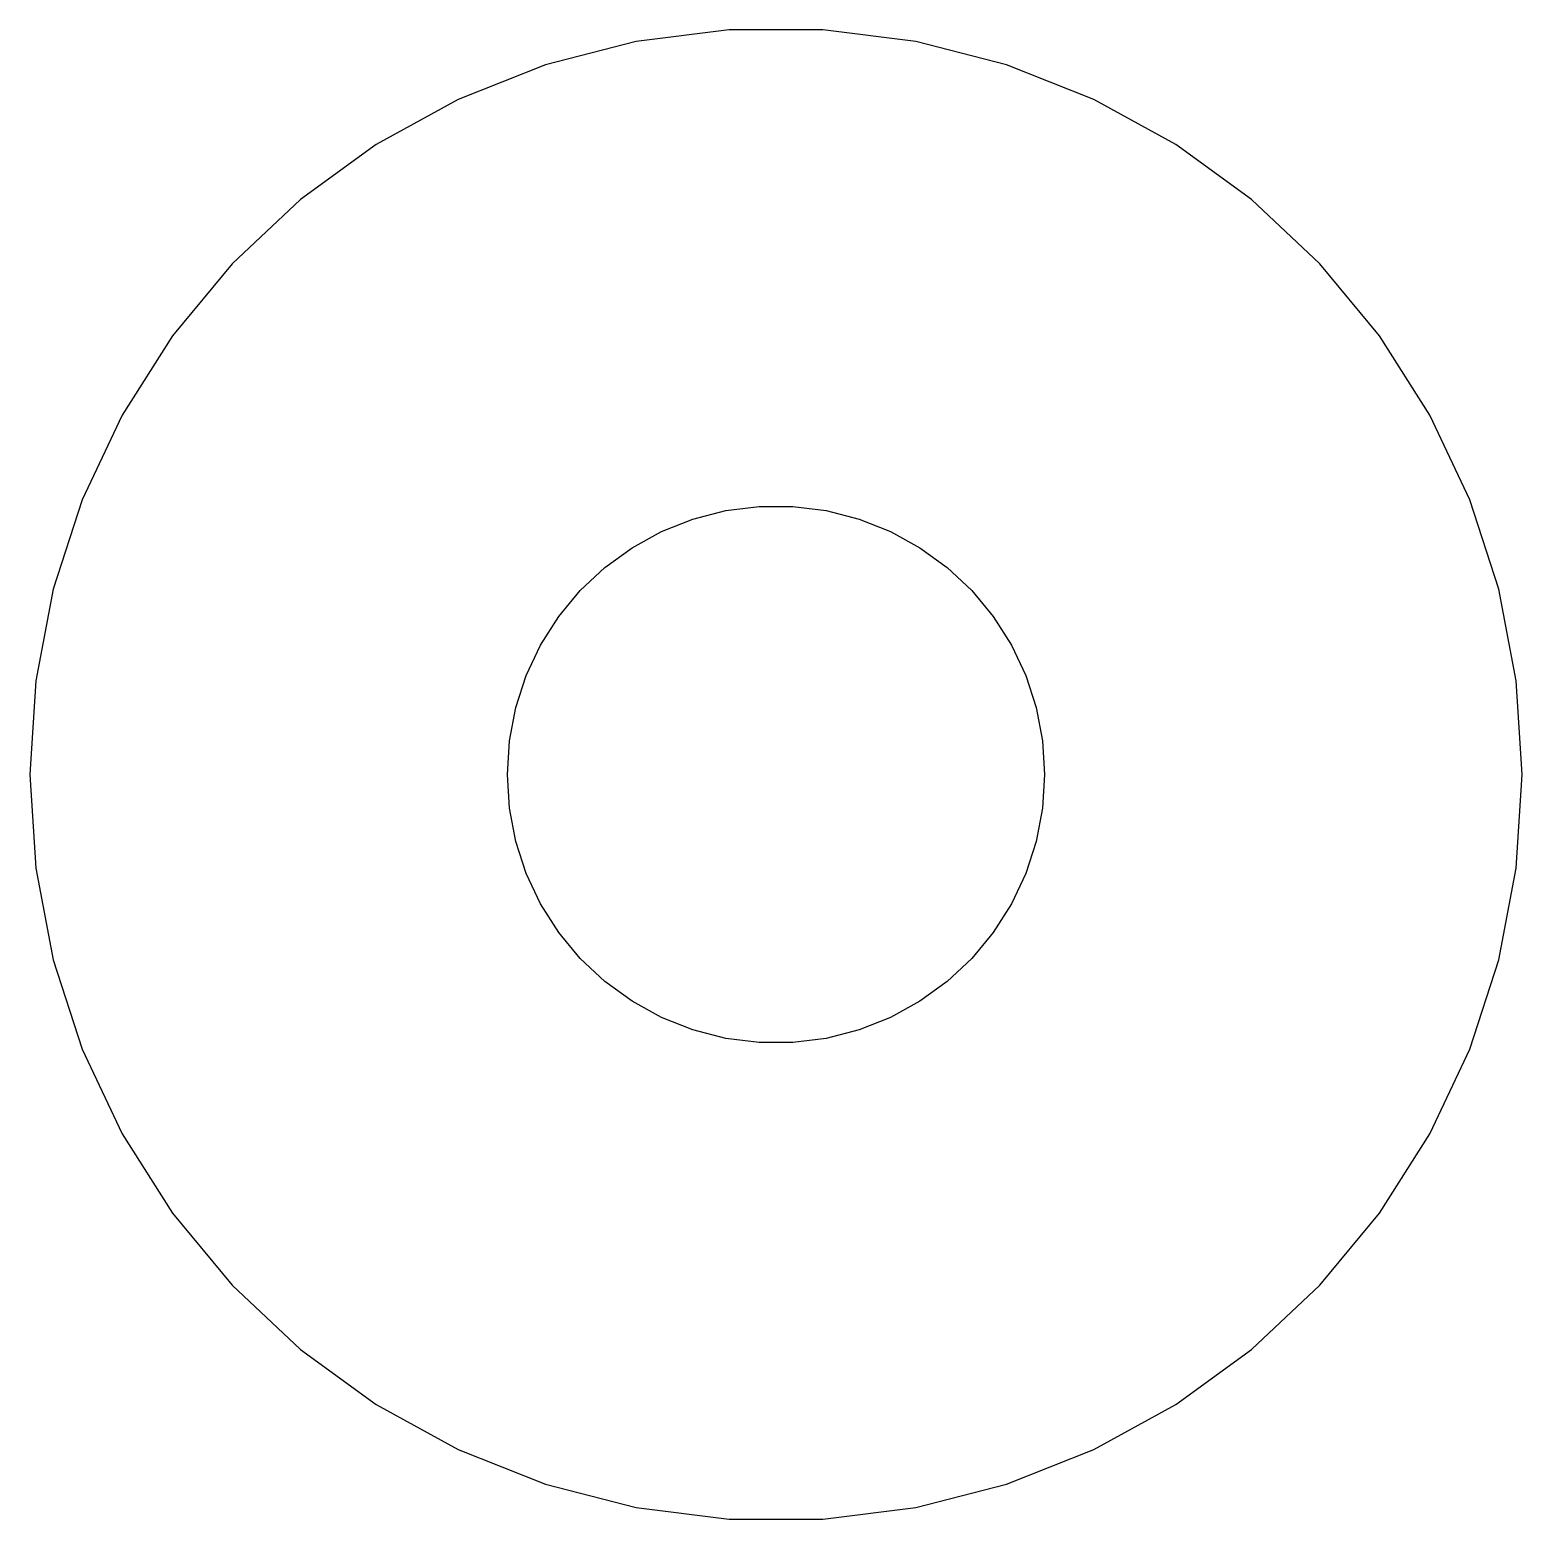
# Model space of a CAD drawing. Header units: metres. Extents: x -5 to 5, y 105 to 223.
# Drawn here: x -5 to 5, y 105.01 to 114.99 of the extents above.
import ezdxf

# ---------------------------------------------------------------- set-up
doc = ezdxf.new("R2010")
doc.units = ezdxf.units.M

msp = doc.modelspace()

# ---------------------------------------------------------------- linework, layer by layer
for p, q in [((-0.936905, 114.911), (-1.54507, 114.755)), ((-0.31395, 114.99), (-0.936905, 114.911)), ((0.31395, 114.99), (-0.31395, 114.99)), ((0.936905, 114.911), (0.31395, 114.99)), ((1.54507, 114.755), (0.936905, 114.911)), ((-1.54507, 114.755), (-2.12889, 114.524)), ((2.12889, 114.524), (1.54507, 114.755)), ((-2.12889, 114.524), (-2.67912, 114.222)), ((2.67912, 114.222), (2.12889, 114.524)), ((-2.67912, 114.222), (-3.18712, 113.853)), ((3.18712, 113.853), (2.67912, 114.222)), ((-3.18712, 113.853), (-3.64484, 113.423)), ((3.64484, 113.423), (3.18712, 113.853)), ((-3.64484, 113.423), (-4.04507, 112.939)), ((4.04507, 112.939), (3.64484, 113.423)), ((-4.04507, 112.939), (-4.38153, 112.409)), ((4.38153, 112.409), (4.04507, 112.939)), ((-4.38153, 112.409), (-4.64888, 111.841)), ((4.64888, 111.841), (4.38153, 112.409)), ((-4.64888, 111.841), (-4.84291, 111.243)), ((4.84291, 111.243), (4.64888, 111.841)), ((-0.766388, 111.629), (-0.556229, 111.712)), ((-0.556229, 111.712), (-0.33728, 111.768)), ((-0.33728, 111.768), (-0.113022, 111.796)), ((-0.113022, 111.796), (0.113022, 111.796)), ((0.113022, 111.796), (0.33728, 111.768)), ((0.33728, 111.768), (0.556229, 111.712)), ((0.556229, 111.712), (0.766388, 111.629)), ((-0.964478, 111.52), (-0.766388, 111.629)), ((0.766388, 111.629), (0.964478, 111.52)), ((-1.14735, 111.387), (-0.964478, 111.52)), ((0.964478, 111.52), (1.14735, 111.387)), ((-1.31213, 111.232), (-1.14735, 111.387)), ((1.14735, 111.387), (1.31213, 111.232)), ((-4.84291, 111.243), (-4.96057, 110.627)), ((-1.45622, 111.058), (-1.31213, 111.232)), ((1.31213, 111.232), (1.45622, 111.058)), ((4.96057, 110.627), (4.84291, 111.243)), ((-1.57735, 110.867), (-1.45622, 111.058)), ((1.45622, 111.058), (1.57735, 110.867)), ((-1.67358, 110.663), (-1.57735, 110.867)), ((1.57735, 110.867), (1.67358, 110.663)), ((-4.96057, 110.627), (-5, 110)), ((-1.74344, 110.448), (-1.67358, 110.663)), ((1.67358, 110.663), (1.74344, 110.448)), ((5, 110), (4.96057, 110.627)), ((-1.7858, 110.226), (-1.74344, 110.448)), ((1.74344, 110.448), (1.7858, 110.226)), ((-1.79999, 110), (-1.7858, 110.226)), ((1.7858, 110.226), (1.79999, 110)), ((-5, 110), (-4.96057, 109.373)), ((-1.7858, 109.774), (-1.79999, 110)), ((1.79999, 110), (1.7858, 109.774)), ((4.96057, 109.373), (5, 110)), ((-1.74344, 109.552), (-1.7858, 109.774)), ((1.7858, 109.774), (1.74344, 109.552)), ((-1.67358, 109.337), (-1.74344, 109.552)), ((1.74344, 109.552), (1.67358, 109.337)), ((-4.96057, 109.373), (-4.84291, 108.757)), ((-1.57735, 109.133), (-1.67358, 109.337)), ((1.67358, 109.337), (1.57735, 109.133)), ((4.84291, 108.757), (4.96057, 109.373)), ((-1.45622, 108.942), (-1.57735, 109.133)), ((1.57735, 109.133), (1.45622, 108.942)), ((-1.31213, 108.768), (-1.45622, 108.942)), ((1.45622, 108.942), (1.31213, 108.768)), ((-4.84291, 108.757), (-4.64888, 108.159)), ((-1.14735, 108.613), (-1.31213, 108.768)), ((1.31213, 108.768), (1.14735, 108.613)), ((4.64888, 108.159), (4.84291, 108.757)), ((-0.964478, 108.48), (-1.14735, 108.613)), ((1.14735, 108.613), (0.964478, 108.48)), ((-0.766388, 108.371), (-0.964478, 108.48)), ((0.964478, 108.48), (0.766388, 108.371)), ((-0.556229, 108.288), (-0.766388, 108.371)), ((0.766388, 108.371), (0.556229, 108.288)), ((-0.33728, 108.232), (-0.556229, 108.288)), ((-0.113022, 108.204), (-0.33728, 108.232)), ((0.113022, 108.204), (-0.113022, 108.204)), ((0.33728, 108.232), (0.113022, 108.204)), ((0.556229, 108.288), (0.33728, 108.232)), ((-4.64888, 108.159), (-4.38153, 107.591)), ((4.38153, 107.591), (4.64888, 108.159)), ((-4.38153, 107.591), (-4.04507, 107.061)), ((4.04507, 107.061), (4.38153, 107.591)), ((-4.04507, 107.061), (-3.64484, 106.577)), ((3.64484, 106.577), (4.04507, 107.061)), ((-3.64484, 106.577), (-3.18712, 106.147)), ((3.18712, 106.147), (3.64484, 106.577)), ((-3.18712, 106.147), (-2.67912, 105.778)), ((2.67912, 105.778), (3.18712, 106.147)), ((-2.67912, 105.778), (-2.12889, 105.476)), ((2.12889, 105.476), (2.67912, 105.778)), ((-2.12889, 105.476), (-1.54507, 105.245)), ((1.54507, 105.245), (2.12889, 105.476)), ((-1.54507, 105.245), (-0.936905, 105.089)), ((0.936905, 105.089), (1.54507, 105.245)), ((-0.936905, 105.089), (-0.31395, 105.01)), ((-0.31395, 105.01), (0.31395, 105.01)), ((0.31395, 105.01), (0.936905, 105.089))]:
    msp.add_line(p, q)

doc.saveas('drawing.dxf')
